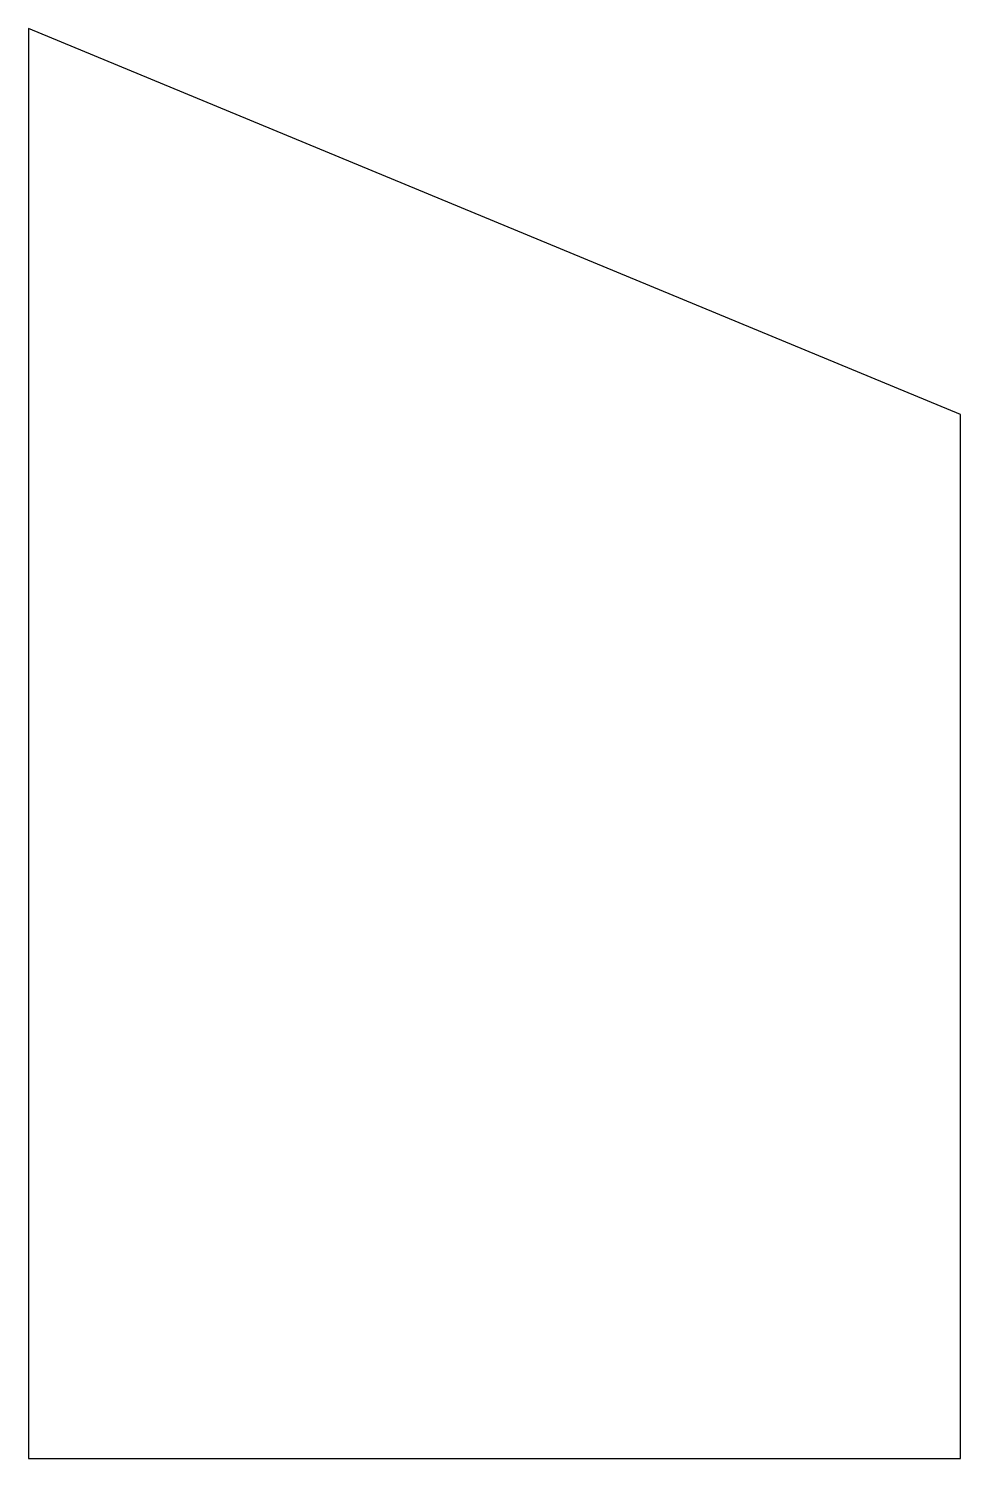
# Model space of a CAD drawing. Header units: metres. Extents: x -1 to 13, y 0 to 21.4.
import ezdxf

# ---------------------------------------------------------------- set-up
doc = ezdxf.new("R2010")
doc.units = ezdxf.units.M

msp = doc.modelspace()

# ---------------------------------------------------------------- linework, layer by layer
at = {"layer": 'PARAMETRIX'}
for p, q in [((12.96, 15.6024), (-0.96, 21.3682)), ((-0.96, 21.3682), (-0.96, 0)), ((12.96, 0), (12.96, 15.6024)), ((-0.96, 0), (12.96, 0))]:
    msp.add_line(p, q, dxfattribs=at)

doc.saveas('drawing.dxf')
